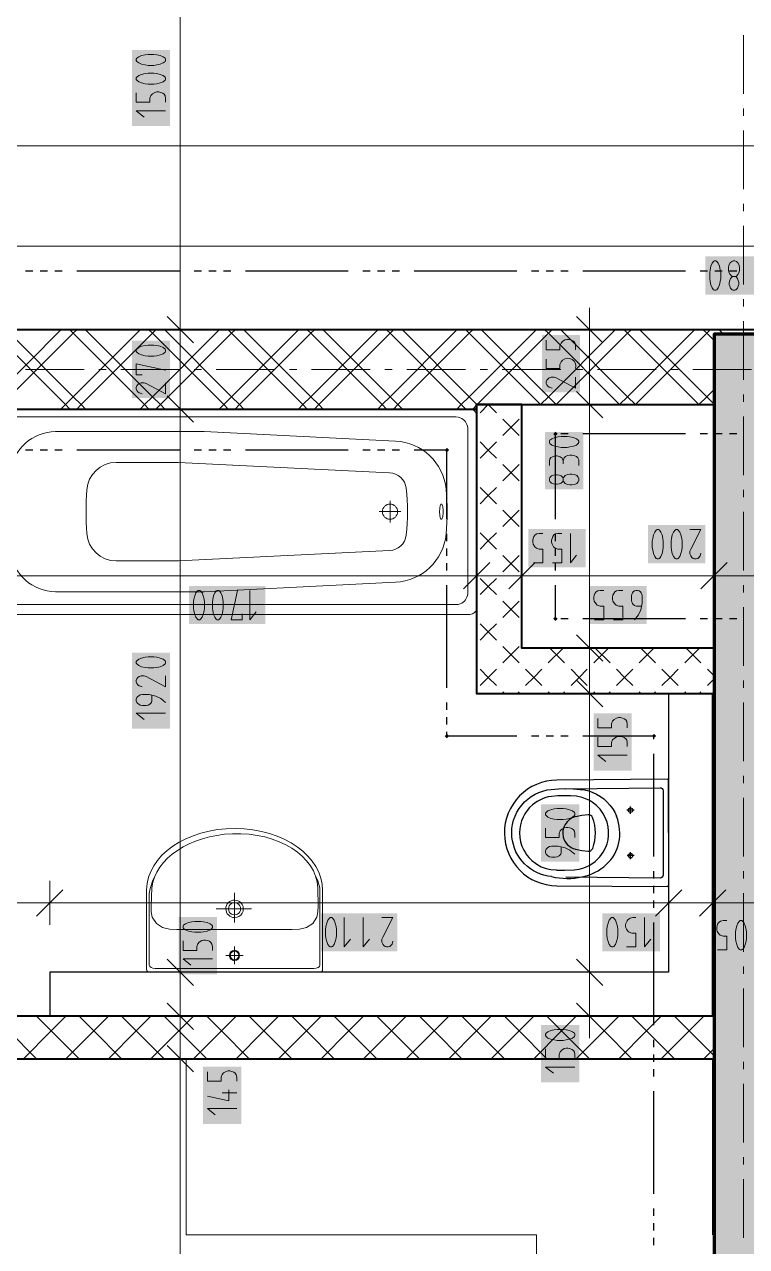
# Model space of a CAD drawing. Header units: millimetres. Extents: x 0 to 594, y 0 to 420.
# Drawn here: x 202.4 to 227.29, y 212.1 to 254.22 of the extents above; entities that cross this region are included whole.
import ezdxf

# ---------------------------------------------------------------- set-up
doc = ezdxf.new("R2010")
doc.units = ezdxf.units.MM
doc.header["$LTSCALE"] = 8
for name, color, linetype in [('PDF_Instalacni prizdivka do 1m', 7, 'Continuous'), ('PDF_Koty delkove', 7, 'Continuous'), ('PDF_Kuchyne', 7, 'Continuous'), ('PDF_Osy hlavni', 7, 'Continuous'), ('PDF_Pozarni useky', 7, 'Continuous'), ('PDF_Pricky CP', 7, 'Continuous'), ('PDF_Pricky zdene', 7, 'Continuous'), ('PDF_Sanita', 7, 'Continuous'), ('PDF_Steny akusticke', 7, 'Continuous'), ('PDF_Steny obvodove nosne', 7, 'Continuous')]:
    doc.layers.add(name, color=color, linetype=linetype)

msp = doc.modelspace()

# ---------------------------------------------------------------- hatches: boundary and pattern name
at = {"layer": 'PDF_Steny obvodove nosne', "true_color": 0xc0c0c0, "transparency": 33554559}
msp.add_hatch(color=9, dxfattribs=at).paths.add_polyline_path([(228.196, 156.346), (228.196, 243.542), (226.174, 243.542), (226.174, 156.144), (228.196, 156.144)])

# ---------------------------------------------------------------- linework, layer by layer
at = {"layer": 'PDF_Instalacni prizdivka do 1m', "lineweight": 25}
msp.add_lwpolyline([(226.124, 220.037), (226.124, 231.158), (224.607, 231.158), (224.607, 221.553), (203.276, 221.553), (203.276, 220.037), (224.607, 220.037)], close=True, dxfattribs=at)
at = {"layer": 'PDF_Koty delkove', "lineweight": 18}
for points in [[(207.775, 158.52), (207.775, 192.275), (207.775, 196.529), (207.775, 208.798), (207.775, 218.571), (207.775, 220.037), (207.775, 221.553), (207.775, 225.683), (207.775, 240.964), (207.775, 243.694), (207.775, 258.858), (207.775, 261.386), (207.775, 264.115), (207.775, 294.09), (207.775, 295.556), (207.775, 344.032), (207.775, 347.874)], [(206.864, 252.539), (206.662, 252.539), (206.562, 252.525), (206.443, 252.498), (206.342, 252.458), (206.275, 252.404), (206.259, 252.377), (206.259, 252.323), (206.275, 252.296), (206.342, 252.242), (206.443, 252.202), (206.562, 252.174), (206.662, 252.16), (206.864, 252.16), (206.965, 252.174), (207.083, 252.202), (207.185, 252.242), (207.252, 252.296), (207.269, 252.323), (207.269, 252.377), (207.252, 252.404), (207.185, 252.458), (207.083, 252.498)], [(207.083, 252.498), (206.965, 252.525), (206.864, 252.539)], [(206.259, 251.864), (206.259, 251.54), (206.73, 251.54), (206.73, 251.675), (206.764, 251.769), (206.815, 251.823), (206.898, 251.877), (206.965, 251.891), (207.033, 251.891), (207.101, 251.877), (207.167, 251.85), (207.218, 251.81), (207.252, 251.756), (207.269, 251.675), (207.269, 251.54)], [(207.269, 251.242), (206.259, 251.242), (206.527, 251.027)], [(511.924, 250.029), (492.486, 250.029), (472.901, 250.029), (471.435, 250.029), (163.798, 250.029)], [(265.501, 246.575), (188.87, 246.575), (181.49, 246.575), (173.705, 246.575), (163.798, 246.575), (162.332, 246.575), (134.833, 246.575)], [(226.32, 245.142), (226.361, 245.243), (226.388, 245.362), (226.402, 245.462), (226.402, 245.664), (226.388, 245.765), (226.361, 245.883), (226.32, 245.985), (226.267, 246.052), (226.239, 246.069), (226.186, 246.069), (226.158, 246.052), (226.105, 245.985), (226.064, 245.883), (226.038, 245.765), (226.024, 245.664)], [(226.024, 245.664), (226.024, 245.462), (226.038, 245.362), (226.064, 245.243), (226.105, 245.142), (226.158, 245.075), (226.186, 245.058), (226.239, 245.058), (226.267, 245.075), (226.32, 245.142)], [(226.915, 245.53), (226.942, 245.512), (226.982, 245.462), (227.009, 245.395), (227.023, 245.327), (227.023, 245.26), (227.009, 245.193), (226.982, 245.125), (226.928, 245.075), (226.887, 245.058), (226.834, 245.058), (226.793, 245.075), (226.739, 245.125), (226.712, 245.193), (226.699, 245.26), (226.699, 245.327), (226.712, 245.395), (226.739, 245.462), (226.78, 245.512), (226.806, 245.53)], [(221.88, 243.694), (221.88, 244.452)], [(208.23, 243.239), (207.32, 244.149)], [(222.335, 243.239), (221.426, 244.149)], [(208.533, 243.694), (207.775, 243.694), (207.017, 243.694)], [(222.639, 243.694), (221.88, 243.694), (221.122, 243.694)], [(221.88, 220.037), (221.88, 220.11), (221.88, 221.553), (221.88, 231.158), (221.88, 232.725), (221.88, 241.116), (221.88, 243.694)], [(206.864, 243.166), (206.662, 243.166), (206.562, 243.152), (206.443, 243.126), (206.342, 243.085), (206.275, 243.032), (206.259, 243.004), (206.259, 242.951), (206.275, 242.923), (206.342, 242.87), (206.443, 242.829), (206.562, 242.802), (206.662, 242.788), (206.864, 242.788), (206.965, 242.802), (207.083, 242.829), (207.185, 242.87), (207.252, 242.923), (207.269, 242.951), (207.269, 243.004), (207.252, 243.032), (207.185, 243.085), (207.083, 243.126), (206.965, 243.152), (206.864, 243.166)], [(220.391, 243.332), (220.391, 243.008), (220.862, 243.008), (220.862, 243.143), (220.897, 243.237), (220.947, 243.292), (221.031, 243.345), (221.098, 243.359), (221.166, 243.359), (221.233, 243.345), (221.3, 243.318), (221.351, 243.278), (221.385, 243.224), (221.402, 243.143), (221.402, 243.008)], [(206.46, 242.14), (206.259, 242.14), (206.259, 242.518), (207.269, 242.303)], [(207.269, 241.87), (207.269, 241.492), (206.595, 241.843), (206.527, 241.87), (206.426, 241.87), (206.36, 241.843), (206.309, 241.803), (206.275, 241.762), (206.259, 241.708), (206.259, 241.655), (206.275, 241.6), (206.309, 241.56), (206.36, 241.519), (206.46, 241.492)], [(221.402, 242.063), (221.402, 241.684), (220.728, 242.036), (220.66, 242.063), (220.559, 242.063), (220.492, 242.036), (220.442, 241.996), (220.407, 241.955), (220.391, 241.901), (220.391, 241.847), (220.407, 241.793), (220.442, 241.753), (220.492, 241.712), (220.592, 241.684)], [(208.23, 240.509), (207.32, 241.419)], [(222.335, 240.661), (221.426, 241.571)], [(208.533, 240.964), (207.775, 240.964), (207.017, 240.964)], [(222.639, 241.116), (221.88, 241.116), (221.122, 241.116)], [(220.5, 239.021), (220.5, 239.183), (220.516, 239.237), (220.551, 239.29), (220.601, 239.318), (220.701, 239.345), (220.769, 239.345), (220.87, 239.318), (220.938, 239.264), (220.971, 239.183), (220.971, 239.075)], [(221.477, 239.277), (221.426, 239.331), (221.342, 239.358), (221.275, 239.371), (221.207, 239.371), (221.123, 239.358), (221.056, 239.331), (221.006, 239.277), (220.971, 239.183)], [(221.511, 239.021), (221.511, 239.209), (221.477, 239.277)], [(220.971, 238.48), (220.954, 238.453), (220.904, 238.413), (220.837, 238.386), (220.769, 238.372), (220.701, 238.372), (220.635, 238.386), (220.567, 238.413), (220.516, 238.467), (220.5, 238.508), (220.5, 238.561), (220.516, 238.602), (220.567, 238.656), (220.635, 238.683), (220.701, 238.697), (220.769, 238.697), (220.837, 238.683), (220.904, 238.656), (220.954, 238.616), (220.971, 238.589)], [(221.275, 238.723), (221.207, 238.723), (221.123, 238.709), (221.039, 238.67), (220.989, 238.616), (220.971, 238.589), (220.971, 238.48), (220.989, 238.453), (221.039, 238.399), (221.123, 238.359), (221.207, 238.345), (221.275, 238.345), (221.359, 238.359), (221.444, 238.399), (221.494, 238.453), (221.511, 238.508), (221.511, 238.561), (221.494, 238.616), (221.444, 238.67), (221.359, 238.709), (221.275, 238.723)], [(224.694, 236.405), (224.694, 236.203), (224.707, 236.103), (224.734, 235.984), (224.775, 235.883), (224.828, 235.816), (224.856, 235.799), (224.909, 235.799), (224.937, 235.816), (224.99, 235.883), (225.031, 235.984), (225.058, 236.103), (225.072, 236.203), (225.072, 236.405), (225.058, 236.506), (225.031, 236.624), (224.99, 236.725), (224.937, 236.793), (224.909, 236.81), (224.856, 236.81), (224.828, 236.793), (224.775, 236.725)], [(224.775, 236.725), (224.734, 236.624), (224.707, 236.506), (224.694, 236.405)], [(225.342, 236.81), (225.72, 236.81), (225.368, 236.136), (225.342, 236.068), (225.342, 235.967), (225.368, 235.9), (225.409, 235.85), (225.449, 235.816), (225.504, 235.799), (225.557, 235.799), (225.611, 235.816), (225.652, 235.85), (225.692, 235.9), (225.72, 236.001)], [(219.925, 236.37), (219.925, 236.438), (219.939, 236.505), (219.966, 236.572), (220.006, 236.623), (220.06, 236.657), (220.141, 236.674), (220.276, 236.674)], [(219.952, 235.663), (220.276, 235.663), (220.276, 236.134), (220.141, 236.134), (220.047, 236.169), (219.993, 236.219), (219.939, 236.303), (219.925, 236.37)], [(220.6, 235.663), (220.924, 235.663), (220.924, 236.134), (220.789, 236.134), (220.695, 236.169), (220.641, 236.219), (220.587, 236.303), (220.573, 236.37), (220.573, 236.438), (220.587, 236.505), (220.614, 236.572), (220.654, 236.623), (220.708, 236.657), (220.789, 236.674), (220.924, 236.674)], [(221.221, 236.674), (221.221, 235.663), (221.437, 235.932)], [(217.985, 235.976), (217.985, 235.217), (217.985, 234.459)], [(219.552, 235.976), (219.552, 235.217), (219.552, 234.459)], [(226.174, 235.976), (226.174, 235.217), (226.174, 234.459)], [(218.44, 235.672), (217.531, 234.763)], [(220.007, 235.672), (219.098, 234.763)], [(226.629, 235.672), (225.719, 234.763)], [(253.571, 235.217), (236.385, 235.217), (234.818, 235.217), (228.196, 235.217), (226.174, 235.217), (219.552, 235.217), (217.985, 235.217), (200.799, 235.217), (191.599, 235.217), (190.487, 235.217), (175.929, 235.217), (174.817, 235.217), (164.556, 235.217), (163.798, 235.217)], [(208.595, 234.408), (208.568, 234.526), (208.527, 234.627), (208.474, 234.695), (208.446, 234.712), (208.393, 234.712), (208.365, 234.695), (208.312, 234.627), (208.271, 234.526), (208.245, 234.408), (208.231, 234.307)], [(209.905, 233.902), (209.905, 233.701), (209.527, 233.701), (209.742, 234.712)], [(210.175, 234.712), (210.175, 233.701), (210.391, 233.97)], [(222.053, 233.701), (222.377, 233.701), (222.377, 234.172), (222.242, 234.172), (222.148, 234.206), (222.093, 234.257), (222.04, 234.341), (222.026, 234.408), (222.026, 234.475), (222.04, 234.543), (222.067, 234.61), (222.107, 234.66), (222.161, 234.695), (222.242, 234.712), (222.377, 234.712)], [(223.025, 233.701), (223.025, 234.172), (222.89, 234.172), (222.796, 234.206), (222.741, 234.257), (222.688, 234.341), (222.674, 234.408), (222.674, 234.475), (222.688, 234.543), (222.715, 234.61), (222.755, 234.66), (222.809, 234.695), (222.89, 234.712), (223.025, 234.712)], [(223.673, 234.172), (223.484, 234.172), (223.43, 234.189), (223.389, 234.223), (223.363, 234.257), (223.336, 234.307), (223.322, 234.374), (223.322, 234.509), (223.336, 234.577), (223.363, 234.627), (223.389, 234.66), (223.43, 234.695), (223.484, 234.712), (223.538, 234.712), (223.592, 234.695), (223.632, 234.66), (223.659, 234.627), (223.687, 234.577), (223.7, 234.509), (223.7, 234.273), (223.646, 234.038), (223.565, 233.869), (223.43, 233.701)], [(208.231, 234.307), (208.231, 234.104), (208.245, 234.004), (208.271, 233.886), (208.312, 233.785), (208.365, 233.717), (208.393, 233.701), (208.446, 233.701), (208.474, 233.717), (208.527, 233.785), (208.568, 233.886), (208.595, 234.004), (208.609, 234.104), (208.609, 234.307), (208.595, 234.408)], [(222.701, 233.701), (223.025, 233.701)], [(222.335, 232.27), (221.426, 233.18)], [(222.639, 232.725), (221.88, 232.725), (221.122, 232.725)], [(206.562, 232.406), (206.443, 232.38), (206.342, 232.339), (206.275, 232.286), (206.259, 232.258), (206.259, 232.205), (206.275, 232.177), (206.342, 232.124), (206.443, 232.083), (206.562, 232.056), (206.662, 232.042), (206.864, 232.042), (206.965, 232.056), (207.083, 232.083), (207.185, 232.124), (207.252, 232.177), (207.269, 232.205), (207.269, 232.258), (207.252, 232.286), (207.185, 232.339), (207.083, 232.38), (206.965, 232.406), (206.864, 232.42)], [(206.864, 232.42), (206.662, 232.42), (206.562, 232.406)], [(207.269, 231.772), (207.269, 231.394), (206.595, 231.745), (206.527, 231.772), (206.426, 231.772), (206.36, 231.745), (206.309, 231.705), (206.275, 231.664), (206.259, 231.61), (206.259, 231.557), (206.275, 231.502), (206.309, 231.462), (206.36, 231.421), (206.46, 231.394)], [(222.335, 230.703), (221.426, 231.613)], [(207.269, 230.854), (207.101, 230.989), (206.932, 231.07), (206.696, 231.124), (206.46, 231.124), (206.393, 231.11), (206.342, 231.083), (206.309, 231.057), (206.275, 231.016), (206.259, 230.962), (206.259, 230.908), (206.275, 230.854), (206.309, 230.814), (206.342, 230.787), (206.393, 230.759), (206.46, 230.746), (206.595, 230.746), (206.662, 230.759), (206.73, 230.787), (206.78, 230.854), (206.797, 230.908), (206.797, 231.097)], [(222.639, 231.158), (221.88, 231.158), (221.122, 231.158)], [(207.269, 230.476), (206.259, 230.476), (206.527, 230.26)], [(222.169, 230.301), (222.169, 229.977), (222.641, 229.977), (222.641, 230.113), (222.675, 230.207), (222.725, 230.261), (222.809, 230.314), (222.876, 230.328), (222.944, 230.328), (223.012, 230.314), (223.078, 230.288), (223.129, 230.247), (223.163, 230.194), (223.18, 230.113), (223.18, 229.977)], [(222.169, 229.653), (222.169, 229.329), (222.641, 229.329), (222.641, 229.465), (222.675, 229.559), (222.725, 229.613), (222.809, 229.666), (222.876, 229.68), (222.944, 229.68), (223.012, 229.666), (223.078, 229.64), (223.129, 229.599), (223.163, 229.546), (223.18, 229.465), (223.18, 229.329)], [(223.18, 229.032), (222.169, 229.032), (222.438, 228.817)], [(220.38, 227.058), (220.364, 227.031), (220.364, 226.977), (220.38, 226.95), (220.448, 226.896), (220.549, 226.856), (220.667, 226.828), (220.767, 226.815), (220.97, 226.815), (221.071, 226.828), (221.189, 226.856), (221.29, 226.896), (221.358, 226.95), (221.375, 226.977), (221.375, 227.031), (221.358, 227.058), (221.29, 227.112), (221.189, 227.152), (221.071, 227.179), (220.97, 227.193)], [(220.97, 227.193), (220.767, 227.193), (220.667, 227.179), (220.549, 227.152), (220.448, 227.112), (220.38, 227.058)], [(220.364, 226.518), (220.364, 226.194), (220.835, 226.194), (220.835, 226.329), (220.869, 226.423), (220.92, 226.478), (221.004, 226.531), (221.071, 226.545), (221.138, 226.545), (221.206, 226.531), (221.273, 226.504), (221.323, 226.464), (221.358, 226.41), (221.375, 226.329), (221.375, 226.194)], [(221.375, 225.627), (221.206, 225.762), (221.037, 225.843), (220.802, 225.897), (220.565, 225.897), (220.498, 225.883), (220.448, 225.856), (220.415, 225.83), (220.38, 225.789), (220.364, 225.735), (220.364, 225.681), (220.38, 225.627), (220.415, 225.586), (220.448, 225.56), (220.498, 225.532), (220.565, 225.518), (220.701, 225.518), (220.767, 225.532), (220.835, 225.56), (220.886, 225.627), (220.903, 225.681), (220.903, 225.87)], [(203.276, 224.698), (203.276, 223.94), (203.276, 223.182)], [(224.607, 224.698), (224.607, 223.94), (224.607, 223.182)], [(226.124, 224.698), (226.124, 223.94), (226.124, 223.182)], [(203.731, 224.395), (202.821, 223.485)], [(225.062, 224.395), (224.152, 223.485)], [(226.579, 224.395), (225.669, 223.485)], [(263.883, 223.94), (262.771, 223.94), (251.6, 223.94), (229.864, 223.94), (228.196, 223.94), (226.124, 223.94), (224.607, 223.94), (203.276, 223.94), (191.599, 223.94), (190.487, 223.94)], [(208.479, 223.306), (208.276, 223.306), (208.176, 223.292), (208.058, 223.266), (207.957, 223.225), (207.889, 223.172), (207.873, 223.144), (207.873, 223.091), (207.889, 223.063), (207.957, 223.01), (208.058, 222.969), (208.176, 222.942), (208.276, 222.928)], [(208.276, 222.928), (208.479, 222.928), (208.58, 222.942), (208.698, 222.969), (208.799, 223.01), (208.867, 223.063), (208.884, 223.091), (208.884, 223.144), (208.867, 223.172), (208.799, 223.225), (208.698, 223.266), (208.58, 223.292), (208.479, 223.306)], [(213.428, 223.434), (213.428, 222.423)], [(214.076, 223.434), (214.076, 222.423), (214.292, 222.692)], [(214.724, 223.434), (215.103, 223.434), (214.751, 222.76), (214.724, 222.692), (214.724, 222.591), (214.751, 222.524), (214.792, 222.474), (214.832, 222.44), (214.886, 222.423), (214.94, 222.423), (214.994, 222.44), (215.035, 222.474), (215.075, 222.524), (215.103, 222.625)], [(223.774, 223.434), (223.774, 222.423), (223.99, 222.692)], [(226.292, 222.322), (226.616, 222.322), (226.616, 222.793), (226.481, 222.793), (226.387, 222.827), (226.332, 222.878), (226.279, 222.962), (226.265, 223.028), (226.265, 223.096), (226.279, 223.164), (226.306, 223.231), (226.346, 223.281), (226.4, 223.316), (226.481, 223.333), (226.616, 223.333)], [(207.873, 222.631), (207.873, 222.307), (208.344, 222.307), (208.344, 222.443), (208.378, 222.537), (208.429, 222.591), (208.513, 222.644), (208.58, 222.658), (208.647, 222.658), (208.715, 222.644), (208.782, 222.618), (208.832, 222.577), (208.867, 222.524), (208.884, 222.443), (208.884, 222.307)], [(213.428, 222.423), (213.644, 222.692)], [(208.23, 221.098), (207.32, 222.008)], [(208.884, 222.01), (207.873, 222.01), (208.142, 221.795)], [(222.335, 221.098), (221.426, 222.008)], [(208.533, 221.553), (207.775, 221.553), (207.017, 221.553)], [(222.639, 221.553), (221.88, 221.553), (221.122, 221.553)], [(208.23, 219.582), (207.32, 220.492)], [(222.335, 219.582), (221.426, 220.492)], [(208.533, 220.037), (207.775, 220.037), (207.017, 220.037)], [(222.639, 220.037), (221.88, 220.037), (221.122, 220.037)], [(221.88, 220.037), (221.88, 219.279)], [(220.97, 219.582), (220.767, 219.582), (220.667, 219.569), (220.549, 219.542), (220.448, 219.501), (220.38, 219.448), (220.364, 219.42), (220.364, 219.367), (220.38, 219.339), (220.448, 219.286), (220.549, 219.245), (220.667, 219.218), (220.767, 219.204), (220.97, 219.204), (221.071, 219.218)], [(221.071, 219.218), (221.189, 219.245), (221.29, 219.286), (221.358, 219.339), (221.375, 219.367), (221.375, 219.42), (221.358, 219.448), (221.29, 219.501), (221.189, 219.542), (221.071, 219.569), (220.97, 219.582)], [(208.23, 218.116), (207.32, 219.026)], [(220.364, 218.908), (220.364, 218.583), (220.835, 218.583), (220.835, 218.719), (220.869, 218.813), (220.92, 218.867), (221.004, 218.92), (221.071, 218.934), (221.138, 218.934), (221.206, 218.92), (221.273, 218.894), (221.323, 218.853), (221.358, 218.8), (221.375, 218.719), (221.375, 218.583)], [(208.533, 218.571), (207.775, 218.571), (207.017, 218.571)], [(221.375, 218.286), (220.364, 218.286), (220.633, 218.071)], [(208.711, 218.124), (208.711, 217.8), (209.182, 217.8), (209.182, 217.935), (209.217, 218.029), (209.267, 218.083), (209.351, 218.137), (209.418, 218.15), (209.486, 218.15), (209.553, 218.137), (209.62, 218.11), (209.671, 218.069), (209.705, 218.016), (209.722, 217.935), (209.722, 217.8)], [(209.452, 217.502), (209.452, 217.124), (208.711, 217.287)], [(209.722, 217.395), (209.217, 217.395)], [(209.722, 216.854), (208.711, 216.854), (208.98, 216.639)]]:
    msp.add_lwpolyline(points, dxfattribs=at)
for points in [[(206.864, 253.187), (206.662, 253.187), (206.562, 253.173), (206.443, 253.146), (206.342, 253.106), (206.275, 253.052), (206.259, 253.025), (206.259, 252.971), (206.275, 252.944), (206.342, 252.89), (206.443, 252.85), (206.562, 252.822), (206.662, 252.808), (206.864, 252.808), (206.965, 252.822), (207.083, 252.85), (207.185, 252.89), (207.252, 252.944), (207.269, 252.971), (207.269, 253.025), (207.252, 253.052), (207.185, 253.106), (207.083, 253.146), (206.965, 253.173)], [(226.672, 245.833), (226.672, 245.765), (226.686, 245.681), (226.725, 245.597), (226.78, 245.547), (226.806, 245.53), (226.915, 245.53), (226.942, 245.547), (226.996, 245.597), (227.036, 245.681), (227.05, 245.765), (227.05, 245.833), (227.036, 245.917), (226.996, 246.002), (226.942, 246.052), (226.887, 246.069), (226.834, 246.069), (226.78, 246.052), (226.725, 246.002), (226.686, 245.917)], [(221.106, 240.019), (220.904, 240.019), (220.804, 240.006), (220.685, 239.979), (220.584, 239.938), (220.516, 239.885), (220.5, 239.857), (220.5, 239.804), (220.516, 239.776), (220.584, 239.723), (220.685, 239.682), (220.804, 239.655), (220.904, 239.641), (221.106, 239.641), (221.207, 239.655), (221.325, 239.682), (221.426, 239.723), (221.494, 239.776), (221.511, 239.804), (221.511, 239.857), (221.494, 239.885), (221.426, 239.938), (221.325, 239.979), (221.207, 240.006)], [(224.045, 236.405), (224.045, 236.203), (224.059, 236.103), (224.086, 235.984), (224.126, 235.883), (224.18, 235.816), (224.207, 235.799), (224.261, 235.799), (224.288, 235.816), (224.342, 235.883), (224.382, 235.984), (224.41, 236.103), (224.424, 236.203), (224.424, 236.405), (224.41, 236.506), (224.382, 236.624), (224.342, 236.725), (224.288, 236.793), (224.261, 236.81), (224.207, 236.81), (224.18, 236.793), (224.126, 236.725), (224.086, 236.624), (224.059, 236.506)], [(208.879, 234.307), (208.879, 234.104), (208.893, 234.004), (208.919, 233.886), (208.96, 233.785), (209.013, 233.717), (209.041, 233.701), (209.094, 233.701), (209.122, 233.717), (209.175, 233.785), (209.216, 233.886), (209.243, 234.004), (209.257, 234.104), (209.257, 234.307), (209.243, 234.408), (209.216, 234.526), (209.175, 234.627), (209.122, 234.695), (209.094, 234.712), (209.041, 234.712), (209.013, 234.695), (208.96, 234.627), (208.919, 234.526), (208.893, 234.408)], [(212.78, 223.029), (212.78, 222.827), (212.794, 222.727), (212.821, 222.608), (212.861, 222.507), (212.915, 222.44), (212.942, 222.423), (212.996, 222.423), (213.023, 222.44), (213.077, 222.507), (213.117, 222.608), (213.145, 222.727), (213.159, 222.827), (213.159, 223.029), (213.145, 223.13), (213.117, 223.248), (213.077, 223.349), (213.023, 223.417), (212.996, 223.434), (212.942, 223.434), (212.915, 223.417), (212.861, 223.349), (212.821, 223.248), (212.794, 223.13)], [(222.478, 223.029), (222.478, 222.827), (222.492, 222.727), (222.518, 222.608), (222.559, 222.507), (222.612, 222.44), (222.64, 222.423), (222.693, 222.423), (222.721, 222.44), (222.774, 222.507), (222.815, 222.608), (222.842, 222.727), (222.856, 222.827), (222.856, 223.029), (222.842, 223.13), (222.815, 223.248), (222.774, 223.349), (222.721, 223.417), (222.693, 223.434), (222.64, 223.434), (222.612, 223.417), (222.559, 223.349), (222.518, 223.248), (222.492, 223.13)], [(226.913, 222.927), (226.913, 222.725), (226.927, 222.625), (226.954, 222.507), (226.994, 222.406), (227.048, 222.338), (227.075, 222.322), (227.129, 222.322), (227.156, 222.338), (227.21, 222.406), (227.25, 222.507), (227.278, 222.625), (227.292, 222.725), (227.292, 222.927), (227.278, 223.028), (227.25, 223.147), (227.21, 223.248), (227.156, 223.316), (227.129, 223.333), (227.075, 223.333), (227.048, 223.316), (226.994, 223.248), (226.954, 223.147), (226.927, 223.028)]]:
    msp.add_lwpolyline(points, close=True, dxfattribs=at)
for points in [[(220.391, 242.684), (220.391, 242.36), (220.862, 242.36), (220.862, 242.495), (220.897, 242.589), (220.947, 242.644, -0.753181), (221.402, 242.36)], [(223.153, 222.423), (223.477, 222.423), (223.477, 222.894), (223.341, 222.894), (223.248, 222.929, -0.843846), (223.477, 223.434)]]:
    msp.add_lwpolyline(points, format="xyb", dxfattribs=at)
at = {"layer": 'PDF_Koty delkove', "color": 7, "lineweight": 18, "true_color": 0xffffff, "transparency": 33554559}
for points in [[(207.421, 250.713), (207.421, 253.338), (206.107, 250.713), (206.107, 253.338)], [(228.498, 246.221), (225.873, 246.221), (228.498, 244.907), (225.873, 244.907)], [(221.554, 241.533), (221.554, 243.51), (220.24, 241.533), (220.24, 243.51)], [(207.421, 241.34), (207.421, 243.318), (206.107, 241.34), (206.107, 243.318)], [(221.663, 238.193), (221.663, 240.171), (220.349, 238.193), (220.349, 240.171)], [(221.751, 236.826), (219.774, 236.826), (221.751, 235.511), (219.774, 235.511)], [(225.872, 236.962), (223.894, 236.962), (225.872, 235.648), (223.894, 235.648)], [(210.705, 234.864), (208.079, 234.864), (210.705, 233.549), (208.079, 233.549)], [(223.852, 234.864), (221.875, 234.864), (223.852, 233.549), (221.875, 233.549)], [(207.421, 229.946), (207.421, 232.571), (206.107, 229.946), (206.107, 232.571)], [(223.332, 228.502), (223.332, 230.48), (222.018, 228.502), (222.018, 230.48)], [(221.527, 225.367), (221.527, 227.344), (220.212, 225.367), (220.212, 227.344)], [(209.036, 221.48), (209.036, 223.458), (207.721, 221.48), (207.721, 223.458)], [(215.254, 223.586), (212.629, 223.586), (215.254, 222.272), (212.629, 222.272)], [(224.304, 223.586), (222.327, 223.586), (224.304, 222.272), (222.327, 222.272)], [(228.091, 223.484), (226.114, 223.484), (228.091, 222.17), (226.114, 222.17)], [(221.527, 217.756), (221.527, 219.734), (220.212, 217.756), (220.212, 219.734)], [(209.874, 216.324), (209.874, 218.302), (208.56, 216.324), (208.56, 218.302)]]:
    msp.add_solid(points, dxfattribs=at)
at = {"layer": 'PDF_Kuchyne', "lineweight": 13}
msp.add_lwpolyline([(226.124, 200.374), (226.124, 194.308), (213.992, 194.308), (213.992, 200.374), (220.058, 200.374), (220.058, 212.505), (207.977, 212.505), (207.977, 218.571), (226.124, 218.571), (226.124, 212.505)], dxfattribs=at)
at = {"layer": 'PDF_Osy hlavni', "lineweight": 18}
for points in [[(227.185, 251.83), (227.185, 253.851)], [(227.185, 251.071), (227.185, 251.324)], [(227.185, 248.544), (227.185, 250.566)], [(227.185, 247.786), (227.185, 248.038)], [(227.185, 245.258), (227.185, 247.28)], [(227.185, 244.5), (227.185, 244.753)], [(227.185, 241.973), (227.185, 243.995)], [(204.461, 242.329), (202.439, 242.329)], [(205.219, 242.329), (204.966, 242.329)], [(207.746, 242.329), (205.724, 242.329)], [(208.504, 242.329), (208.252, 242.329)], [(211.032, 242.329), (209.01, 242.329)], [(211.79, 242.329), (211.537, 242.329)], [(214.318, 242.329), (212.296, 242.329)], [(215.076, 242.329), (214.823, 242.329)], [(217.603, 242.329), (215.581, 242.329)], [(218.361, 242.329), (218.109, 242.329)], [(220.889, 242.329), (218.867, 242.329)], [(221.647, 242.329), (221.394, 242.329)], [(224.174, 242.329), (222.153, 242.329)], [(224.933, 242.329), (224.68, 242.329)], [(227.46, 242.329), (225.438, 242.329)], [(227.185, 241.214), (227.185, 241.467)], [(227.185, 238.687), (227.185, 240.709)], [(227.185, 237.929), (227.185, 238.181)], [(227.185, 235.401), (227.185, 237.423)], [(227.185, 234.643), (227.185, 234.896)], [(227.185, 232.116), (227.185, 234.138)], [(227.185, 231.357), (227.185, 231.61)], [(227.185, 228.83), (227.185, 230.852)], [(227.185, 228.072), (227.185, 228.325)], [(227.185, 225.544), (227.185, 227.566)], [(227.185, 224.786), (227.185, 225.039)], [(227.185, 222.259), (227.185, 224.281)], [(227.185, 221.5), (227.185, 221.753)], [(227.185, 218.973), (227.185, 220.995)], [(227.185, 218.215), (227.185, 218.468)], [(227.185, 215.687), (227.185, 217.709)], [(227.185, 214.929), (227.185, 215.182)], [(227.185, 212.402), (227.185, 214.424)]]:
    msp.add_lwpolyline(points, dxfattribs=at)
at = {"layer": 'PDF_Pozarni useky', "lineweight": 30}
for points in [[(202.691, 245.716), (202.439, 245.716)], [(203.197, 245.716), (202.944, 245.716)], [(203.702, 245.716), (203.45, 245.716)], [(207.746, 245.716), (204.208, 245.716)], [(208.504, 245.716), (208.252, 245.716)], [(209.01, 245.716), (208.757, 245.716)], [(209.515, 245.716), (209.263, 245.716)], [(213.559, 245.716), (210.021, 245.716)], [(214.318, 245.716), (214.065, 245.716)], [(214.823, 245.716), (214.57, 245.716)], [(215.329, 245.716), (215.076, 245.716)], [(219.372, 245.716), (215.834, 245.716)], [(220.131, 245.716), (219.878, 245.716)], [(220.636, 245.716), (220.383, 245.716)], [(221.142, 245.716), (220.889, 245.716)], [(225.185, 245.716), (221.647, 245.716)], [(225.944, 245.716), (225.691, 245.716)], [(226.449, 245.716), (226.196, 245.716)], [(226.955, 245.716), (226.702, 245.716)], [(220.705, 237.17), (220.705, 240.105)], [(221.142, 240.105), (220.889, 240.105)], [(225.185, 240.105), (221.647, 240.105)], [(225.944, 240.105), (225.691, 240.105)], [(226.449, 240.105), (226.196, 240.105)], [(226.955, 240.105), (226.702, 240.105)], [(202.692, 239.549), (202.439, 239.549)], [(203.197, 239.549), (202.944, 239.549)], [(203.703, 239.549), (203.45, 239.549)], [(207.747, 239.549), (204.208, 239.549)], [(208.505, 239.549), (208.252, 239.549)], [(209.01, 239.549), (208.758, 239.549)], [(209.516, 239.549), (209.263, 239.549)], [(213.56, 239.549), (210.021, 239.549)], [(214.318, 239.549), (214.065, 239.549)], [(214.823, 239.549), (214.571, 239.549)], [(215.329, 239.549), (215.076, 239.549)], [(216.964, 237.17), (216.964, 239.549), (215.834, 239.549)], [(216.964, 236.412), (216.964, 236.665)], [(220.705, 236.412), (220.705, 236.665)], [(216.964, 235.907), (216.964, 236.16)], [(220.705, 235.907), (220.705, 236.16)], [(216.964, 235.401), (216.964, 235.654)], [(220.705, 235.401), (220.705, 235.654)], [(216.964, 231.357), (216.964, 234.896)], [(220.705, 233.736), (220.705, 234.896)], [(221.142, 233.736), (220.889, 233.736)], [(225.185, 233.736), (221.647, 233.736)], [(225.944, 233.736), (225.691, 233.736)], [(226.449, 233.736), (226.196, 233.736)], [(226.955, 233.736), (226.702, 233.736)], [(216.964, 230.599), (216.964, 230.852)], [(216.964, 230.094), (216.964, 230.346)], [(216.964, 229.692), (216.964, 229.841)], [(219.372, 229.692), (216.964, 229.692)], [(220.131, 229.692), (219.878, 229.692)], [(220.636, 229.692), (220.383, 229.692)], [(221.142, 229.692), (220.889, 229.692)], [(224.102, 229.588), (224.102, 229.692), (221.647, 229.692)], [(224.102, 225.544), (224.102, 229.083)], [(224.102, 224.786), (224.102, 225.039)], [(224.102, 224.281), (224.102, 224.533)], [(224.102, 223.775), (224.102, 224.028)], [(224.102, 219.731), (224.102, 223.27)], [(224.102, 218.973), (224.102, 219.226)], [(224.102, 218.468), (224.102, 218.72)], [(224.102, 217.962), (224.102, 218.215)], [(224.102, 213.918), (224.102, 217.457)], [(224.102, 213.16), (224.102, 213.413)], [(224.102, 212.655), (224.102, 212.907)], [(224.102, 212.149), (224.102, 212.402)]]:
    msp.add_lwpolyline(points, dxfattribs=at)
at = {"layer": 'PDF_Pozarni useky', "lineweight": 30, "transparency": 33554559}
for points in [[(220.781, 240.105), (220.705, 240.029), (220.705, 240.18), (220.629, 240.105)], [(220.705, 240.029), (220.629, 240.105), (220.781, 240.105), (220.705, 240.18)], [(217.04, 239.549), (216.964, 239.473), (216.964, 239.624), (216.888, 239.549)], [(216.964, 239.473), (216.888, 239.549), (217.04, 239.549), (216.964, 239.624)], [(220.705, 233.66), (220.629, 233.736), (220.781, 233.736), (220.705, 233.811)], [(220.781, 233.736), (220.705, 233.66), (220.705, 233.811), (220.629, 233.736)], [(216.964, 229.616), (216.888, 229.692), (217.04, 229.692), (216.964, 229.768)], [(217.04, 229.692), (216.964, 229.616), (216.964, 229.768), (216.888, 229.692)], [(224.178, 229.692), (224.102, 229.616), (224.102, 229.768), (224.026, 229.692)], [(224.102, 229.616), (224.026, 229.692), (224.178, 229.692), (224.102, 229.768)]]:
    msp.add_solid(points, dxfattribs=at)
at = {"layer": 'PDF_Pricky CP', "lineweight": 40}
msp.add_lwpolyline([(219.552, 231.158), (226.124, 231.158), (226.174, 231.158), (226.174, 232.725), (219.552, 232.725), (219.552, 241.116), (217.985, 241.116), (217.985, 240.964), (217.985, 231.158), (219.552, 231.158)], dxfattribs=at)
at = {"layer": 'PDF_Pricky CP', "lineweight": 9}
for points in [[(218.67, 240.835), (218.39, 241.116), (218.109, 240.835)], [(218.39, 241.116), (218.39, 241.116)], [(218.39, 241.116), (218.39, 241.116)], [(219.454, 240.052), (218.893, 240.613)], [(219.454, 240.613), (218.893, 240.052)], [(218.67, 239.268), (218.39, 239.549), (218.109, 239.829)], [(218.109, 239.268), (218.39, 239.549), (218.67, 239.829)], [(219.454, 238.485), (218.893, 239.046)], [(219.454, 239.046), (218.893, 238.485)], [(218.67, 237.701), (218.39, 237.982), (218.109, 238.262)], [(218.109, 237.701), (218.39, 237.982), (218.67, 238.262)], [(219.454, 236.918), (218.893, 237.479)], [(219.454, 237.479), (218.893, 236.918)], [(218.67, 236.134), (218.39, 236.415), (218.109, 236.695)], [(218.109, 236.134), (218.39, 236.415), (218.67, 236.695)], [(219.454, 235.351), (218.893, 235.912)], [(219.454, 235.912), (218.893, 235.351)], [(218.67, 234.567), (218.39, 234.848), (218.109, 235.128)], [(218.109, 234.567), (218.39, 234.848), (218.67, 235.128)], [(219.454, 233.784), (218.893, 234.345)], [(219.454, 234.345), (218.893, 233.784)], [(218.67, 233), (218.39, 233.281), (218.109, 233.561)], [(218.109, 233), (218.39, 233.281), (218.67, 233.561)], [(219.454, 232.217), (218.893, 232.778)], [(219.454, 232.778), (218.893, 232.217)], [(220.968, 232.725), (220.46, 232.217)], [(221.021, 232.217), (220.513, 232.725)], [(222.535, 232.725), (222.027, 232.217)], [(222.588, 232.217), (222.08, 232.725)], [(224.102, 232.725), (223.594, 232.217)], [(224.155, 232.217), (223.647, 232.725)], [(225.669, 232.725), (225.161, 232.217)], [(225.722, 232.217), (225.214, 232.725)], [(218.67, 231.433), (218.39, 231.714), (218.109, 231.994)], [(218.109, 231.433), (218.39, 231.714), (218.67, 231.994)], [(220.237, 231.433), (219.957, 231.714), (219.676, 231.994)], [(219.676, 231.433), (219.957, 231.714), (220.237, 231.994)], [(221.804, 231.433), (221.524, 231.714), (221.243, 231.994)], [(221.243, 231.433), (221.524, 231.714), (221.804, 231.994)], [(223.371, 231.433), (223.091, 231.714), (222.81, 231.994)], [(222.81, 231.433), (223.091, 231.714), (223.371, 231.994)], [(224.938, 231.433), (224.658, 231.714), (224.377, 231.994)], [(224.377, 231.433), (224.658, 231.714), (224.938, 231.994)], [(226.174, 231.764), (225.944, 231.994)], [(226.174, 231.663), (225.944, 231.433)], [(218.946, 231.158), (218.893, 231.211)], [(219.454, 231.211), (219.401, 231.158)], [(220.513, 231.158), (220.46, 231.211)], [(221.021, 231.211), (220.968, 231.158)], [(222.08, 231.158), (222.027, 231.211)], [(222.588, 231.211), (222.535, 231.158)], [(223.647, 231.158), (223.594, 231.211)], [(224.155, 231.211), (224.102, 231.158)], [(225.214, 231.158), (225.161, 231.211)], [(225.722, 231.211), (225.669, 231.158)]]:
    msp.add_lwpolyline(points, dxfattribs=at)
at = {"layer": 'PDF_Pricky zdene', "lineweight": 40}
msp.add_lwpolyline([(191.953, 218.571), (226.124, 218.571), (226.174, 218.571), (226.174, 220.037), (226.124, 220.037), (191.599, 220.037), (190.487, 220.037), (190.487, 219.835), (190.487, 218.571), (190.487, 218.066)], dxfattribs=at)
at = {"layer": 'PDF_Pricky zdene', "lineweight": 9}
for points in [[(202.821, 218.571), (201.861, 219.531), (201.355, 220.037)], [(203.832, 220.037), (203.326, 219.531), (202.366, 218.571)], [(204.287, 218.571), (203.326, 219.531), (202.821, 220.037)], [(205.298, 220.037), (204.792, 219.531), (203.832, 218.571)], [(205.753, 218.571), (204.792, 219.531), (204.287, 220.037)], [(206.764, 220.037), (206.258, 219.531), (205.298, 218.571)], [(207.219, 218.571), (206.258, 219.531), (205.753, 220.037)], [(208.23, 220.037), (207.724, 219.531), (206.764, 218.571)], [(208.685, 218.571), (207.724, 219.531), (207.219, 220.037)], [(209.696, 220.037), (209.19, 219.531), (208.23, 218.571)], [(210.15, 218.571), (209.19, 219.531), (208.685, 220.037)], [(211.161, 220.037), (210.656, 219.531), (209.696, 218.571)], [(211.616, 218.571), (210.656, 219.531), (210.15, 220.037)], [(212.627, 220.037), (212.122, 219.531), (211.161, 218.571)], [(213.082, 218.571), (212.122, 219.531), (211.616, 220.037)], [(214.093, 220.037), (213.588, 219.531), (212.627, 218.571)], [(214.548, 218.571), (213.588, 219.531), (213.082, 220.037)], [(215.559, 220.037), (215.054, 219.531), (214.093, 218.571)], [(216.014, 218.571), (215.054, 219.531), (214.548, 220.037)], [(217.025, 220.037), (216.52, 219.531), (215.559, 218.571)], [(217.48, 218.571), (216.52, 219.531), (216.014, 220.037)], [(218.491, 220.037), (217.985, 219.531), (217.025, 218.571)], [(218.946, 218.571), (217.985, 219.531), (217.48, 220.037)], [(219.957, 220.037), (219.451, 219.531), (218.491, 218.571)], [(220.412, 218.571), (219.451, 219.531), (218.946, 220.037)], [(221.423, 220.037), (220.917, 219.531), (219.957, 218.571)], [(221.878, 218.571), (220.917, 219.531), (220.412, 220.037)], [(222.889, 220.037), (222.383, 219.531), (221.423, 218.571)], [(223.344, 218.571), (222.383, 219.531), (221.878, 220.037)], [(224.355, 220.037), (223.849, 219.531), (222.889, 218.571)], [(224.809, 218.571), (223.849, 219.531), (223.344, 220.037)], [(225.82, 220.037), (225.315, 219.531), (224.355, 218.571)], [(226.174, 218.672), (225.315, 219.531), (224.809, 220.037)], [(226.174, 218.925), (225.82, 218.571)]]:
    msp.add_lwpolyline(points, dxfattribs=at)
at = {"layer": 'PDF_Sanita', "lineweight": 13}
for points in [[(201.031, 233.887), (201.032, 233.887), (217.753, 233.887, 0.41423), (217.985, 234.12), (217.985, 240.731, 0.41423), (217.753, 240.964), (201.032, 240.964, 0.41423), (200.799, 240.731), (200.799, 234.12, 0.41423), (201.031, 233.887)], [(215.56, 238.235, 0.364871), (214.988, 238.767), (207.716, 239.125), (205.561, 239.124, 0.395989), (204.553, 238.176, 0.031026), (204.553, 236.675, 0.395996), (205.561, 235.727), (207.716, 235.726), (214.988, 236.084, 0.364861), (215.56, 236.616)], [(206.705, 221.554, -0.414128), (206.612, 221.646), (206.612, 224.376, -0.003391), (206.612, 224.396)], [(212.678, 224.365), (212.678, 221.646, -0.41407), (212.588, 221.553), (212.585, 221.553), (212.566, 221.553), (206.724, 221.554), (206.705, 221.554), (206.702, 221.554), (206.705, 221.554), (206.724, 221.554)], [(209.645, 223.947, 1.000009), (209.645, 223.53, 1.000048), (209.645, 223.947)]]:
    msp.add_lwpolyline(points, format="xyb", dxfattribs=at)
for points in [[(201.47, 240.689), (209.392, 240.691), (217.272, 240.691), (217.348, 240.685), (217.387, 240.676), (217.423, 240.664), (217.476, 240.639), (217.524, 240.608), (217.57, 240.566), (217.604, 240.526), (217.632, 240.481), (217.655, 240.432), (217.672, 240.377), (217.681, 240.32), (217.682, 237.456)], [(215.003, 237.058), (215.003, 237.794)], [(216.823, 237.273), (216.819, 237.25), (216.813, 237.223), (216.803, 237.195), (216.79, 237.172), (216.774, 237.163), (216.758, 237.172), (216.745, 237.195), (216.735, 237.223), (216.729, 237.25), (216.725, 237.273), (216.722, 237.293), (216.72, 237.31), (216.718, 237.324), (216.717, 237.336), (216.716, 237.346), (216.716, 237.355), (216.714, 237.382), (216.713, 237.41), (216.714, 237.45), (216.716, 237.496), (216.716, 237.505), (216.717, 237.515), (216.718, 237.527), (216.72, 237.541), (216.722, 237.558), (216.725, 237.578), (216.729, 237.601), (216.735, 237.628), (216.745, 237.656), (216.758, 237.679), (216.774, 237.688), (216.79, 237.679), (216.803, 237.656), (216.813, 237.628), (216.819, 237.601), (216.823, 237.578), (216.826, 237.558), (216.828, 237.541), (216.83, 237.527), (216.831, 237.515), (216.832, 237.505), (216.832, 237.496), (216.833, 237.488), (216.834, 237.464), (216.835, 237.437), (216.834, 237.397)], [(217.682, 237.456), (217.681, 234.592), (217.672, 234.535), (217.655, 234.479), (217.632, 234.43), (217.604, 234.386), (217.57, 234.346), (217.524, 234.304), (217.476, 234.273), (217.423, 234.248), (217.387, 234.236), (217.348, 234.227), (217.272, 234.221), (209.392, 234.221)], [(214.635, 237.426), (215.371, 237.426)], [(216.834, 237.397), (216.832, 237.346), (216.831, 237.336), (216.83, 237.324), (216.828, 237.31), (216.826, 237.293), (216.823, 237.273)], [(209.392, 234.221), (201.47, 234.223)], [(206.706, 221.793), (206.706, 224.27), (206.737, 224.438), (206.816, 224.688), (206.886, 224.839)], [(212.442, 224.851), (212.512, 224.701), (212.579, 224.457), (212.587, 224.276), (212.584, 223.279)], [(206.788, 224.466), (206.767, 223.828), (206.77, 223.633), (206.809, 223.446), (206.951, 223.234), (207.166, 223.089), (207.406, 223.033), (207.657, 223.026), (211.633, 223.026), (211.884, 223.033), (212.124, 223.089), (212.339, 223.234), (212.481, 223.446), (212.52, 223.632), (212.524, 223.828), (212.512, 224.467)], [(209.645, 223.269), (209.645, 224.284)], [(210.229, 223.739), (209.011, 223.739)], [(212.584, 221.793), (212.584, 223.279)], [(209.645, 221.832), (209.645, 222.434)], [(209.946, 222.133), (209.344, 222.133)], [(206.908, 221.687), (212.382, 221.687)]]:
    msp.add_lwpolyline(points, dxfattribs=at)
for points in [[(215.196, 234.991, 0.372032), (216.937, 236.651, 0.048445), (216.937, 238.2, 0.372031), (215.196, 239.86), (208.593, 240.186), (203.473, 240.186, 0.387983), (201.942, 238.788, 0.045261), (201.942, 236.064, 0.387983), (203.473, 234.666), (208.593, 234.666)], [(215.003, 237.688, 0.414178), (214.74, 237.426, 0.414178), (215.003, 237.163, 0.414175), (215.266, 237.426, 0.414175)], [(209.645, 223.437, 1.000055), (209.645, 224.04, 0.414261), (209.344, 223.739, 0.41418)], [(209.645, 221.957, 0.999995), (209.645, 222.309, 0.414168), (209.469, 222.133, 0.414234)], [(209.645, 221.985, 1.000059), (209.645, 222.281, 1.000059)]]:
    msp.add_lwpolyline(points, format="xyb", close=True, dxfattribs=at)
at = {"layer": 'PDF_Sanita', "lineweight": 25}
msp.add_lwpolyline([(220.752, 224.533), (224.558, 224.503), (224.558, 224.503), (224.594, 224.518), (224.609, 224.553), (224.606, 228.158), (224.606, 228.158), (224.591, 228.194), (224.555, 228.208), (220.749, 228.172), (220.57, 228.162), (220.394, 228.134), (220.222, 228.089), (220.055, 228.028), (219.894, 227.95), (219.742, 227.857), (219.599, 227.749), (219.468, 227.627), (219.349, 227.493), (219.244, 227.349), (219.153, 227.195), (219.078, 227.033), (219.02, 226.864), (218.978, 226.691), (218.954, 226.514), (218.947, 226.335, 0.409106)], format="xyb", close=True, dxfattribs=at)
for points in [[(220.565, 224.85), (220.438, 224.867), (220.311, 224.896), (220.187, 224.936), (220.067, 224.986), (219.952, 225.047), (219.843, 225.117), (219.739, 225.196), (219.643, 225.284), (219.555, 225.38), (219.476, 225.483), (219.405, 225.593), (219.345, 225.708), (219.294, 225.827), (219.254, 225.951), (219.225, 226.078), (219.207, 226.207), (219.2, 226.355), (219.207, 226.503), (219.229, 226.649), (219.265, 226.793), (219.315, 226.932), (219.379, 227.066), (219.456, 227.193), (219.544, 227.312), (219.644, 227.422), (219.754, 227.522), (219.873, 227.61), (220.001, 227.686), (220.134, 227.749), (220.274, 227.798), (220.417, 227.834), (220.563, 227.855), (220.813, 227.874), (221.063, 227.88), (221.313, 227.874), (221.563, 227.856), (221.708, 227.835), (221.852, 227.8), (221.992, 227.75), (222.125, 227.687), (222.253, 227.612), (222.372, 227.524), (222.482, 227.424), (222.582, 227.314), (222.671, 227.195), (222.748, 227.068), (222.812, 226.934)], [(221.063, 227.879), (224.312, 227.91), (224.351, 227.903), (224.384, 227.881), (224.406, 227.849), (224.414, 227.81), (224.414, 227.809), (224.416, 224.902), (224.416, 224.901), (224.408, 224.862), (224.386, 224.829), (224.353, 224.808), (224.314, 224.8), (221.065, 224.826)], [(219.697, 225.622), (219.735, 225.571), (219.786, 225.509), (219.894, 225.401), (220.014, 225.307), (220.063, 225.274), (220.217, 225.191), (220.381, 225.131), (220.387, 225.129), (220.547, 225.095), (220.734, 225.077), (220.734, 225.077), (220.753, 225.076), (221.016, 225.07), (221.355, 225.082), (221.366, 225.083), (221.515, 225.104), (221.528, 225.106), (221.679, 225.148), (221.823, 225.208), (221.887, 225.241), (222.074, 225.368), (222.235, 225.526), (222.352, 225.687), (222.442, 225.864), (222.483, 225.978), (222.519, 226.121), (222.537, 226.268), (222.538, 226.416), (222.522, 226.563), (222.483, 226.728), (222.423, 226.886), (222.342, 227.034), (222.243, 227.171), (222.117, 227.301), (221.975, 227.411), (221.975, 227.411), (221.863, 227.478), (221.745, 227.533), (221.628, 227.574), (221.435, 227.616), (221.23, 227.631), (221.23, 227.631), (221.002, 227.636), (220.792, 227.631), (220.567, 227.615), (220.452, 227.593), (220.339, 227.562), (220.339, 227.561), (220.26, 227.532), (220.26, 227.532), (220.076, 227.439), (219.909, 227.318), (219.814, 227.226), (219.728, 227.125), (219.653, 227.016), (219.59, 226.899), (219.536, 226.768), (219.498, 226.632), (219.474, 226.493), (219.467, 226.352), (219.476, 226.199), (219.504, 226.048), (219.549, 225.902), (219.612, 225.762), (219.612, 225.762), (219.668, 225.665), (219.689, 225.633), (219.697, 225.622)], [(223.414, 227.138), (223.171, 227.138)], [(223.293, 227.017), (223.292, 227.259)], [(224.607, 227.139), (224.607, 227.114)], [(222.078, 226.218), (222.084, 226.354), (222.078, 226.489), (222.06, 226.623), (222.03, 226.756), (221.988, 226.885), (221.964, 226.926), (221.929, 226.958), (221.885, 226.978), (221.838, 226.983), (221.613, 226.96), (221.392, 226.914), (221.393, 226.915), (221.286, 226.876), (221.189, 226.818), (221.105, 226.741), (221.038, 226.65), (220.989, 226.547), (220.962, 226.437), (220.957, 226.323), (220.974, 226.211), (220.998, 226.137), (221.032, 226.067), (221.075, 226.002), (221.126, 225.943), (221.185, 225.892), (221.25, 225.849), (221.32, 225.816), (221.394, 225.792), (221.393, 225.792), (221.614, 225.747), (221.839, 225.724), (221.886, 225.729), (221.93, 225.749), (221.965, 225.781), (221.989, 225.822)], [(221.989, 225.822), (222.03, 225.952), (222.06, 226.084), (222.078, 226.218)], [(223.415, 225.571), (223.172, 225.571)], [(223.294, 225.45), (223.294, 225.692)], [(224.608, 225.597), (224.608, 225.572)], [(221.725, 225.165), (221.746, 225.173)]]:
    msp.add_lwpolyline(points, dxfattribs=at)
for centre in [(223.292, 227.138), (223.294, 225.571)]:
    msp.add_circle(centre, 0.0758, dxfattribs=at)
at = {"layer": 'PDF_Sanita', "lineweight": 9}
msp.add_arc((208.97, 237.426), 6.639, 352.9991, 7.0009, dxfattribs=at)
at = {"layer": 'PDF_Sanita', "lineweight": 25}
msp.add_ellipse((220.772, 226.645), major_axis=(-2.023, 0.917), ratio=0.799486, start_param=1.822168, end_param=3.813697, dxfattribs=at)
at = {"layer": 'PDF_Sanita', "lineweight": 13}
for points in [[(209.667, 226.507), (207.992, 226.515), (206.624, 225.57), (206.612, 224.396)], [(209.569, 226.326), (208.11, 226.269), (206.913, 225.469), (206.788, 224.466)], [(212.512, 224.467), (212.47, 225.554), (211.153, 226.387), (209.569, 226.326)], [(212.678, 224.365), (212.69, 225.54), (211.342, 226.499), (209.667, 226.507)], [(209.645, 223.53), (209.645, 223.53), (209.645, 223.53), (209.645, 223.53)], [(206.705, 221.554), (206.705, 221.554), (206.705, 221.554), (206.705, 221.554)], [(206.706, 221.793), (206.706, 221.734), (206.796, 221.687), (206.908, 221.687)], [(212.382, 221.687), (212.494, 221.687), (212.584, 221.734), (212.584, 221.793)], [(212.678, 221.646), (212.678, 221.646), (212.678, 221.646), (212.678, 221.646)]]:
    msp.add_open_spline(points, degree=3, dxfattribs=at)
at = {"layer": 'PDF_Steny akusticke', "lineweight": 40}
for points in [[(217.985, 243.694), (191.599, 243.694), (188.87, 243.694), (188.87, 241.166)], [(217.985, 241.116), (219.552, 241.116), (226.174, 241.116), (226.174, 243.542), (228.196, 243.542), (228.196, 243.694), (217.985, 243.694)], [(191.599, 240.964), (217.985, 240.964), (217.985, 241.116)]]:
    msp.add_lwpolyline(points, dxfattribs=at)
at = {"layer": 'PDF_Steny akusticke', "lineweight": 9}
for points in [[(200.93, 240.964), (201.082, 241.116), (201.355, 241.389), (203.66, 243.694)], [(203.812, 241.116), (201.355, 243.572), (201.234, 243.694)], [(201.628, 241.116), (204.085, 243.572)], [(204.509, 240.964), (204.358, 241.116), (204.085, 241.389), (201.78, 243.694)], [(203.66, 240.964), (203.812, 241.116), (204.085, 241.389), (206.39, 243.694)], [(206.541, 241.116), (204.085, 243.572), (203.963, 243.694)], [(204.085, 243.572), (204.206, 243.694)], [(204.358, 241.116), (206.814, 243.572)], [(207.239, 240.964), (207.087, 241.116), (206.814, 241.389), (204.509, 243.694)], [(206.39, 240.964), (206.541, 241.116), (206.814, 241.389), (209.119, 243.694)], [(206.814, 243.572), (206.693, 243.694)], [(206.814, 243.572), (206.936, 243.694)], [(209.271, 241.116), (206.814, 243.572)], [(207.087, 241.116), (209.544, 243.572)], [(209.968, 240.964), (209.817, 241.116), (209.544, 241.389), (207.239, 243.694)], [(209.119, 240.964), (209.271, 241.116), (209.544, 241.389), (211.849, 243.694)], [(209.544, 243.572), (209.423, 243.694)], [(209.544, 243.572), (209.665, 243.694)], [(212.001, 241.116), (209.544, 243.572)], [(209.665, 240.964), (209.817, 241.116), (212.273, 243.572), (212.395, 243.694)], [(212.698, 240.964), (212.546, 241.116), (212.273, 241.389), (209.968, 243.694)], [(211.849, 240.964), (212.001, 241.116), (212.273, 241.389), (214.578, 243.694)], [(214.882, 240.964), (214.73, 241.116), (212.273, 243.572), (212.152, 243.694)], [(212.395, 240.964), (212.546, 241.116), (215.003, 243.572), (215.124, 243.694)], [(215.428, 240.964), (215.276, 241.116), (215.003, 241.389), (212.698, 243.694)], [(214.578, 240.964), (214.73, 241.116), (215.003, 241.389), (217.308, 243.694)], [(217.611, 240.964), (217.46, 241.116), (215.003, 243.572), (214.882, 243.694)], [(215.124, 240.964), (215.276, 241.116), (217.733, 243.572), (217.854, 243.694)], [(217.985, 241.136), (217.733, 241.389), (215.428, 243.694)], [(220.189, 241.116), (217.985, 243.32), (217.733, 243.572), (217.611, 243.694)], [(220.341, 243.694), (220.462, 243.572), (218.006, 241.116), (217.985, 241.136)], [(217.985, 241.641), (220.038, 243.694)], [(220.462, 241.389), (218.157, 243.694)], [(223.071, 243.694), (223.192, 243.572), (220.735, 241.116), (220.462, 241.389), (222.767, 243.694)], [(220.462, 243.572), (220.584, 243.694)], [(222.919, 241.116), (220.462, 243.572)], [(223.465, 241.116), (223.192, 241.389), (220.887, 243.694)], [(222.919, 241.116), (223.192, 241.389), (225.497, 243.694)], [(223.192, 243.572), (223.313, 243.694)], [(225.649, 241.116), (223.192, 243.572)], [(223.465, 241.116), (225.922, 243.572), (225.8, 243.694)], [(226.174, 241.136), (225.922, 241.389), (223.617, 243.694)], [(225.922, 243.572), (226.043, 243.694)], [(226.174, 243.32), (225.922, 243.572)], [(226.498, 243.542), (226.346, 243.694)], [(217.308, 240.964), (217.46, 241.116), (217.733, 241.389), (217.985, 241.641)], [(220.189, 241.116), (220.462, 241.389)], [(225.649, 241.116), (225.922, 241.389), (226.174, 241.641)], [(203.963, 240.964), (203.812, 241.116)], [(204.206, 240.964), (204.358, 241.116)], [(206.693, 240.964), (206.541, 241.116)], [(206.936, 240.964), (207.087, 241.116)], [(209.423, 240.964), (209.271, 241.116)], [(212.152, 240.964), (212.001, 241.116)], [(217.854, 240.964), (217.985, 241.095)]]:
    msp.add_lwpolyline(points, dxfattribs=at)
at = {"layer": 'PDF_Steny obvodove nosne', "lineweight": 70}
msp.add_lwpolyline([(228.196, 156.346), (228.196, 158.52), (228.196, 231.158), (228.196, 232.725), (228.196, 241.116), (228.196, 243.542), (226.174, 243.542), (226.174, 241.116), (226.174, 232.725), (226.174, 231.158), (226.174, 158.722), (226.174, 156.144), (228.196, 156.144)], close=True, dxfattribs=at)

doc.saveas('drawing.dxf')
